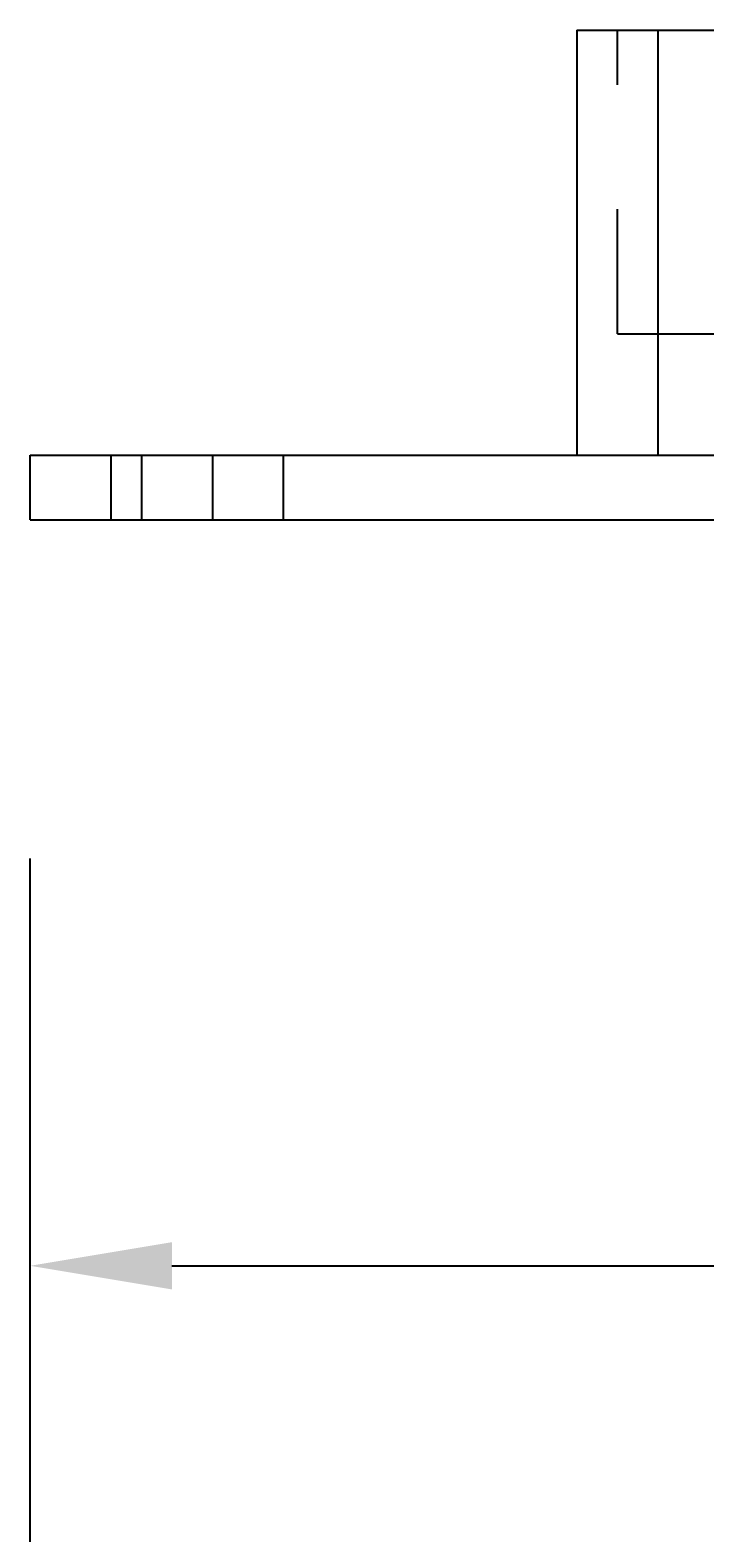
# Model space of a CAD drawing. Header units: millimetres. Extents: x 753 to 1632, y 352 to 973.
# Drawn here: x 1007.03 to 1023.68, y 736.03 to 773.15 of the extents above; entities that cross this region are included whole.
import ezdxf

# ---------------------------------------------------------------- set-up
doc = ezdxf.new("R2010")
doc.units = ezdxf.units.MM
doc.header["$LTSCALE"] = 30.734
doc.header["$PDMODE"] = 3
doc.header["$PDSIZE"] = 8
doc.linetypes.add('HIDDEN', pattern=[0.2, 0.1, -0.1])
doc.layers.get('0').update_dxf_attribs({"linetype": 'CONTINUOUS'})
doc.layers.get('Defpoints').update_dxf_attribs({"linetype": 'CONTINUOUS'})
doc.layers.add('02___PRT_ALL_AXES', color=7, linetype='CONTINUOUS')
doc.layers.add('DEFAULT_2', color=8, linetype='HIDDEN')
doc.styles.get("Standard").update_dxf_attribs({"font": 'txt', "width": 0.85})
doc.dimstyles.get("Standard").update_dxf_attribs({"dimtxt": 3.5, "dimasz": 3.5, "dimexe": 0.18, "dimexo": 0.0625, "dimgap": 0.09, "dimtad": 1, "dimdsep": 46, "dimtxsty": 'Standard', "dimcen": 0.09, "dimadec": 0, "dimazin": 0, "dimtol": 1, "dimtp": 0.01, "dimtm": 0.01, "dimtfac": 1, "dimtofl": 0, "dimtmove": 0, "dimatfit": 3, "dimfxl": 1, "dimtolj": 1, "dimarcsym": 0})

# ---------------------------------------------------------------- blocks, each defined once
blk = doc.blocks.new('*D0')
at = {"color": 0, "lineweight": -2}
for p, q in [((1007.026, 706.094), (1007.026, 752.685)), ((1106.526, 706.094), (1106.526, 752.685)), ((1010.526, 742.627), (1040.571, 742.627)), ((1103.026, 742.627), (1072.98, 742.627))]:
    blk.add_line(p, q, dxfattribs=at)
at = {"color": 0}
for points in [[(1010.526, 743.21), (1010.526, 742.043), (1007.026, 742.627)], [(1103.026, 743.21), (1103.026, 742.043), (1106.526, 742.627)]]:
    blk.add_solid(points, dxfattribs=at)
at = {"layer": 'Defpoints', "color": 0}
for p in [(1106.526, 742.627), (1007.026, 702.602), (1106.526, 702.602)]:
    blk.add_point(p, dxfattribs=at)
at = {"color": 0, "insert": (1056.776, 742.627), "char_height": 3.5, "attachment_point": 5}
blk.add_mtext('\\A1;99.5000±0.0100', dxfattribs=at)

msp = doc.modelspace()

# ---------------------------------------------------------------- linework, layer by layer
at = {"color": 7, "linetype": 'Continuous'}
for p, q in [((1020.52568, 773.14776), (1020.52568, 762.64776)), ((1020.52568, 773.14776), (1043.52568, 773.14776)), ((1022.52568, 773.14776), (1022.52568, 762.64776)), ((1007.02568, 761.04776), (1007.02568, 762.64776)), ((1009.02568, 761.04776), (1009.02568, 762.64776)), ((1007.02568, 761.04776), (1106.52568, 761.04776))]:
    msp.add_line(p, q, dxfattribs=at)
at = {"color": 3, "linetype": 'Continuous'}
msp.add_line((1007.02568, 762.64776), (1106.52568, 762.64776), dxfattribs=at)
at = {"layer": '02___PRT_ALL_AXES', "color": 8, "linetype": 'HIDDEN'}
for p, q in [((1009.77568, 762.64776), (1009.77568, 761.04776)), ((1009.77595, 762.64776), (1013.27541, 762.64776)), ((1011.52568, 762.64776), (1011.52568, 761.04776)), ((1013.27568, 762.64776), (1013.27568, 761.04776)), ((1009.77595, 761.04776), (1013.27541, 761.04776))]:
    msp.add_line(p, q, dxfattribs=at)
at = {"layer": 'DEFAULT_2', "color": 8, "linetype": 'HIDDEN'}
for q in [(1021.52568, 773.14776), (1042.52568, 765.64776)]:
    msp.add_line((1021.52568, 765.64776), q, dxfattribs=at)

# ---------------------------------------------------------------- dimensions: what is measured, and where the dimension line sits
at = {"color": 4}
dim = msp.add_linear_dim(base=(1106.52568, 742.62658), p1=(1007.02568, 702.60169), p2=(1106.52568, 702.60169), dimstyle='Standard', override={"dimexe": 10.0584, "dimexo": 3.4925, "dimtad": 0, "dimtih": 1, "dimtoh": 1, "dimdec": 4, "dimzin": 0, "dimcen": 5.0292, "dimtdec": 4, "dimtzin": 0}, dxfattribs=at)
dim.commit()
dim.dimension.update_dxf_attribs({"geometry": '*D0', "text_midpoint": (1056.77568, 742.62658)})

doc.saveas('drawing.dxf')
